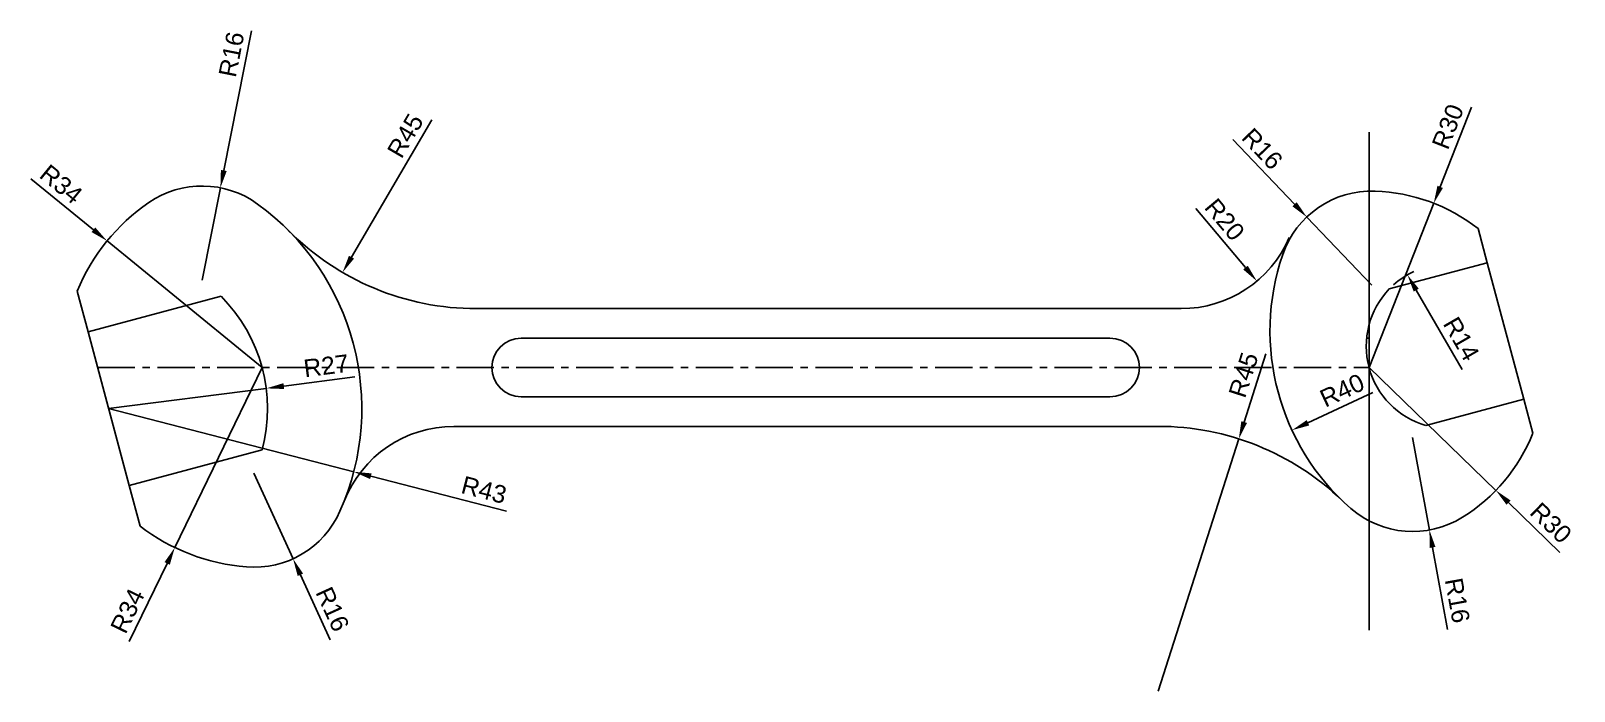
# Model space of a CAD drawing. Header units: millimetres. Extents: x -340 to -78, y 75 to 187.
import ezdxf

# ---------------------------------------------------------------- set-up
doc = ezdxf.new("R2010")
doc.units = ezdxf.units.MM
doc.header["$LTSCALE"] = 0.2
doc.linetypes.add('CENTER', pattern=[50.8, 31.75, -6.35, 6.35, -6.35])
doc.styles.get("Standard").update_dxf_attribs({"font": 'arial.ttf'})
doc.dimstyles.new('ISO-25', dxfattribs={"dimtxt": 3, "dimasz": 3, "dimexe": 1.25, "dimexo": 1, "dimgap": 1, "dimtad": 1, "dimtxsty": 'Standard', "dimcen": 2.5, "dimclrd": 1, "dimclrt": 2, "dimadec": 0, "dimazin": 0, "dimtfac": 1, "dimtmove": 0, "dimatfit": 3, "dimfxl": 1, "dimarcsym": 0})

# ---------------------------------------------------------------- blocks, each defined once
blk = doc.blocks.new('*D2')
at = {"color": 1, "lineweight": -2, "transparency": 16777216}
blk.add_line((-271.74, 172.2), (-285.39, 148.87), dxfattribs=at)
at = {"color": 1, "transparency": 16777216}
blk.add_solid([(-285.82, 149.12), (-284.96, 148.62), (-286.91, 146.28)], dxfattribs=at)
at = {"layer": 'Defpoints', "color": 0, "transparency": 16777216}
for p in [(-264.18, 185.12), (-286.91, 146.28)]:
    blk.add_point(p, dxfattribs=at)
at = {"color": 2, "transparency": 16777216, "insert": (-276.24, 169.51), "char_height": 3, "attachment_point": 5, "rotation": 59.6714}
blk.add_mtext('R45', dxfattribs=at)
blk = doc.blocks.new('*D3')
at = {"color": 1, "lineweight": -2, "transparency": 16777216}
for p, q in [((-339.85, 162.21), (-329.22, 153.53)), ((-300.56, 130.12), (-326.9, 151.63))]:
    blk.add_line(p, q, dxfattribs=at)
at = {"color": 1, "transparency": 16777216}
blk.add_solid([(-328.91, 153.92), (-329.54, 153.14), (-326.9, 151.63)], dxfattribs=at)
at = {"layer": 'Defpoints', "color": 0, "transparency": 16777216}
for p in [(-326.9, 151.63), (-300.56, 130.12)]:
    blk.add_point(p, dxfattribs=at)
at = {"color": 2, "transparency": 16777216, "insert": (-334.7, 161.27), "char_height": 3, "attachment_point": 5, "rotation": 320.7619}
blk.add_mtext('R34', dxfattribs=at)
blk = doc.blocks.new('*D4')
at = {"color": 1, "lineweight": -2, "transparency": 16777216}
for p, q in [((-301.97, 112.18), (-295.32, 97.63)), ((-289.02, 83.83), (-294.07, 94.9))]:
    blk.add_line(p, q, dxfattribs=at)
at = {"color": 1, "transparency": 16777216}
blk.add_solid([(-293.62, 95.1), (-294.53, 94.69), (-295.32, 97.63)], dxfattribs=at)
at = {"layer": 'Defpoints', "color": 0, "transparency": 16777216}
for p in [(-301.97, 112.18), (-295.32, 97.63)]:
    blk.add_point(p, dxfattribs=at)
at = {"color": 2, "transparency": 16777216, "insert": (-288.62, 89.05), "char_height": 3, "attachment_point": 5, "rotation": 294.5549}
blk.add_mtext('R16', dxfattribs=at)
blk = doc.blocks.new('*D5')
at = {"color": 1, "lineweight": -2, "transparency": 16777216}
for p, q in [((-300.56, 130.12), (-315.4, 99.53)), ((-323.15, 83.54), (-316.7, 96.83))]:
    blk.add_line(p, q, dxfattribs=at)
at = {"color": 1, "transparency": 16777216}
blk.add_solid([(-317.15, 97.05), (-316.25, 96.61), (-315.4, 99.53)], dxfattribs=at)
at = {"layer": 'Defpoints', "color": 0, "transparency": 16777216}
for p in [(-300.56, 130.12), (-315.4, 99.53)]:
    blk.add_point(p, dxfattribs=at)
at = {"color": 2, "transparency": 16777216, "insert": (-323.43, 88.76), "char_height": 3, "attachment_point": 5, "rotation": 64.1377}
blk.add_mtext('R34', dxfattribs=at)
blk = doc.blocks.new('*D6')
at = {"color": 1, "lineweight": -2, "transparency": 16777216}
for p, q in [((-302.4, 187.33), (-307.08, 163.6)), ((-310.75, 144.96), (-307.66, 160.66))]:
    blk.add_line(p, q, dxfattribs=at)
at = {"color": 1, "transparency": 16777216}
blk.add_solid([(-307.57, 163.7), (-306.59, 163.51), (-307.66, 160.66)], dxfattribs=at)
at = {"layer": 'Defpoints', "color": 0, "transparency": 16777216}
for p in [(-307.66, 160.66), (-310.75, 144.96)]:
    blk.add_point(p, dxfattribs=at)
at = {"color": 2, "transparency": 16777216, "insert": (-305.77, 183.33), "char_height": 3, "attachment_point": 5, "rotation": 78.853}
blk.add_mtext('R16', dxfattribs=at)
blk = doc.blocks.new('*D7')
at = {"color": 1, "lineweight": -2, "transparency": 16777216}
for p, q in [((-326.64, 123.14), (-285.01, 112.4)), ((-259.07, 105.71), (-282.1, 111.65))]:
    blk.add_line(p, q, dxfattribs=at)
at = {"color": 1, "transparency": 16777216}
blk.add_solid([(-281.98, 112.13), (-282.23, 111.17), (-285.01, 112.4)], dxfattribs=at)
at = {"layer": 'Defpoints', "color": 0, "transparency": 16777216}
for p in [(-326.64, 123.14), (-285.01, 112.4)]:
    blk.add_point(p, dxfattribs=at)
at = {"color": 2, "transparency": 16777216, "insert": (-262.88, 109.31), "char_height": 3, "attachment_point": 5, "rotation": 345.541}
blk.add_mtext('R43', dxfattribs=at)
blk = doc.blocks.new('*D8')
at = {"color": 1, "lineweight": -2, "transparency": 16777216}
for p, q in [((-130.06, 132.47), (-133.77, 120.85)), ((-148.36, 75.12), (-134.68, 118))]:
    blk.add_line(p, q, dxfattribs=at)
at = {"color": 1, "transparency": 16777216}
blk.add_solid([(-134.25, 121.01), (-133.29, 120.7), (-134.68, 118)], dxfattribs=at)
at = {"layer": 'Defpoints', "color": 0, "transparency": 16777216}
for p in [(-134.68, 118), (-148.36, 75.12)]:
    blk.add_point(p, dxfattribs=at)
at = {"color": 2, "transparency": 16777216, "insert": (-133.87, 128.86), "char_height": 3, "attachment_point": 5, "rotation": 72.3067}
blk.add_mtext('R45', dxfattribs=at)
blk = doc.blocks.new('*D9')
at = {"color": 1, "lineweight": -2, "transparency": 16777216}
blk.add_line((-111.91, 125.86), (-122.93, 120.74), dxfattribs=at)
at = {"color": 1, "transparency": 16777216}
blk.add_solid([(-123.14, 121.19), (-122.72, 120.28), (-125.65, 119.47)], dxfattribs=at)
at = {"layer": 'Defpoints', "color": 0, "transparency": 16777216}
for p in [(-89.38, 136.34), (-125.65, 119.47)]:
    blk.add_point(p, dxfattribs=at)
at = {"color": 2, "transparency": 16777216, "insert": (-117.13, 126.23), "char_height": 3, "attachment_point": 5, "rotation": 24.9363}
blk.add_mtext('R40', dxfattribs=at)
blk = doc.blocks.new('*D10')
at = {"color": 1, "lineweight": -2, "transparency": 16777216}
for p, q in [((-105.15, 118.25), (-102.3, 102.5)), ((-99.24, 85.58), (-101.77, 99.55))]:
    blk.add_line(p, q, dxfattribs=at)
at = {"color": 1, "transparency": 16777216}
blk.add_solid([(-101.28, 99.64), (-102.26, 99.46), (-102.3, 102.5)], dxfattribs=at)
at = {"layer": 'Defpoints', "color": 0, "transparency": 16777216}
for p in [(-105.15, 118.25), (-102.3, 102.5)]:
    blk.add_point(p, dxfattribs=at)
at = {"color": 2, "transparency": 16777216, "insert": (-97.56, 90.54), "char_height": 3, "attachment_point": 5, "rotation": 280.2671}
blk.add_mtext('R16', dxfattribs=at)
blk = doc.blocks.new('*D11')
at = {"color": 1, "lineweight": -2, "transparency": 16777216}
for p, q in [((-112.56, 130.12), (-91.02, 109.25)), ((-80.13, 98.7), (-88.86, 107.16))]:
    blk.add_line(p, q, dxfattribs=at)
at = {"color": 1, "transparency": 16777216}
blk.add_solid([(-88.51, 107.52), (-89.21, 106.8), (-91.02, 109.25)], dxfattribs=at)
at = {"layer": 'Defpoints', "color": 0, "transparency": 16777216}
for p in [(-112.56, 130.12), (-91.02, 109.25)]:
    blk.add_point(p, dxfattribs=at)
at = {"color": 2, "transparency": 16777216, "insert": (-81.66, 103.71), "char_height": 3, "attachment_point": 5, "rotation": 315.9099}
blk.add_mtext('R30', dxfattribs=at)
blk = doc.blocks.new('*D12')
at = {"color": 1, "lineweight": -2, "transparency": 16777216}
for p, q in [((-95.13, 174.39), (-100.47, 160.83)), ((-112.56, 130.12), (-101.57, 158.04))]:
    blk.add_line(p, q, dxfattribs=at)
at = {"color": 1, "transparency": 16777216}
blk.add_solid([(-100.94, 161.01), (-100.01, 160.64), (-101.57, 158.04)], dxfattribs=at)
at = {"layer": 'Defpoints', "color": 0, "transparency": 16777216}
for p in [(-101.57, 158.04), (-112.56, 130.12)]:
    blk.add_point(p, dxfattribs=at)
at = {"color": 2, "transparency": 16777216, "insert": (-99.16, 171.06), "char_height": 3, "attachment_point": 5, "rotation": 68.5011}
blk.add_mtext('R30', dxfattribs=at)
blk = doc.blocks.new('*D13')
at = {"color": 1, "lineweight": -2, "transparency": 16777216}
for p, q in [((-135.69, 168.85), (-125.21, 157.86)), ((-112.09, 144.12), (-123.13, 155.69))]:
    blk.add_line(p, q, dxfattribs=at)
at = {"color": 1, "transparency": 16777216}
blk.add_solid([(-124.84, 158.2), (-125.57, 157.51), (-123.13, 155.69)], dxfattribs=at)
at = {"layer": 'Defpoints', "color": 0, "transparency": 16777216}
for p in [(-123.13, 155.69), (-112.09, 144.12)]:
    blk.add_point(p, dxfattribs=at)
at = {"color": 2, "transparency": 16777216, "insert": (-130.7, 167.28), "char_height": 3, "attachment_point": 5, "rotation": 313.6677}
blk.add_mtext('R16', dxfattribs=at)
blk = doc.blocks.new('*D14')
at = {"color": 1, "lineweight": -2, "transparency": 16777216}
blk.add_line((-141.97, 157.14), (-133.54, 147.1), dxfattribs=at)
at = {"color": 1, "transparency": 16777216}
blk.add_solid([(-133.16, 147.42), (-133.93, 146.78), (-131.61, 144.8)], dxfattribs=at)
at = {"layer": 'Defpoints', "color": 0, "transparency": 16777216}
for p in [(-144.46, 160.12), (-131.61, 144.8)]:
    blk.add_point(p, dxfattribs=at)
at = {"color": 2, "transparency": 16777216, "insert": (-137.08, 155.26), "char_height": 3, "attachment_point": 5, "rotation": 309.9795}
blk.add_mtext('R20', dxfattribs=at)
blk = doc.blocks.new('*D15')
at = {"color": 1, "lineweight": -2, "transparency": 16777216}
for p, q in [((-284.82, 128.52), (-296.89, 126.97)), ((-326.64, 123.14), (-299.87, 126.58))]:
    blk.add_line(p, q, dxfattribs=at)
at = {"color": 1, "transparency": 16777216}
blk.add_solid([(-296.95, 127.46), (-296.83, 126.47), (-299.87, 126.58)], dxfattribs=at)
at = {"layer": 'Defpoints', "color": 0, "transparency": 16777216}
for p in [(-299.87, 126.58), (-326.64, 123.14)]:
    blk.add_point(p, dxfattribs=at)
at = {"color": 2, "transparency": 16777216, "insert": (-289.69, 130.42), "char_height": 3, "attachment_point": 5, "rotation": 7.3347}
blk.add_mtext('R27', dxfattribs=at)
blk = doc.blocks.new('*D16')
at = {"color": 1, "lineweight": -2, "transparency": 16777216}
blk.add_line((-96.75, 129.78), (-104.54, 143.27), dxfattribs=at)
at = {"color": 0, "lineweight": -2, "transparency": 16777216}
blk.add_arc((-99.04, 133.75), 14, 114.8843, 131.9102, dxfattribs=at)
at = {"color": 1, "transparency": 16777216}
blk.add_solid([(-104.11, 143.52), (-104.97, 143.02), (-106.04, 145.87)], dxfattribs=at)
at = {"layer": 'Defpoints', "color": 0, "transparency": 16777216}
for p in [(-106.04, 145.87), (-99.04, 133.75)]:
    blk.add_point(p, dxfattribs=at)
at = {"color": 2, "transparency": 16777216, "insert": (-96.87, 135), "char_height": 3, "attachment_point": 5, "rotation": 300}
blk.add_mtext('R14', dxfattribs=at)

msp = doc.modelspace()

# ---------------------------------------------------------------- linework, layer by layer
for p, q in [((-112.564, 85.499), (-112.564, 170.143)), ((-92.488, 147.927), (-94.041, 153.722)), ((-109.113, 143.472), (-92.488, 147.927)), ((-86.276, 124.744), (-92.488, 147.927)), ((-330.138, 136.176), (-331.993, 143.096)), ((-307.552, 142.228), (-330.138, 136.176)), ((-264.183, 140.124), (-144.465, 140.124)), ((-330.138, 136.176), (-323.15, 110.096)), ((-256.564, 135.124), (-156.564, 135.124)), ((-112.974, 135.124), (-112.564, 135.124)), ((-256.564, 125.124), (-156.564, 125.124)), ((-102.901, 120.29), (-86.276, 124.744)), ((-84.723, 118.949), (-86.276, 124.744)), ((-267.997, 120.124), (-148.358, 120.124)), ((-300.564, 116.148), (-323.15, 110.096)), ((-321.296, 103.176), (-323.15, 110.096))]:
    msp.add_line(p, q)
at = {"color": 3, "linetype": 'CENTER'}
msp.add_line((-328.517, 130.124), (-112.564, 130.124), dxfattribs=at)
for centre, radius, start, end in [((-310.752, 144.963), 16, 53.94244, 124.47122), ((-112.086, 144.116), 16, 88.04224, 161.08447), ((-112.564, 130.124), 30, 51.8699, 88.04224), ((-300.564, 130.124), 34, 124.47122, 157.57199), ((-326.644, 123.136), 43, 336.05756, 53.94244), ((-264.183, 185.124), 45, 224.78193, 270), ((-144.465, 160.124), 20, 270, 336.64217), ((-89.382, 136.335), 40, 161.08447, 228.91553), ((-326.644, 123.136), 27, 345, 45), ((-99.041, 133.747), 14, 136.00272, 253.99728), ((-256.564, 130.124), 5, 90, 270), ((-156.564, 130.124), 5, 270, 90), ((-267.997, 100.124), 20, 90, 158.57592), ((-148.358, 75.124), 45, 46.0658, 90), ((-112.564, 130.124), 30, 301.95776, 338.1301), ((-301.968, 112.179), 16, 265.52878, 336.05756), ((-105.154, 118.246), 16, 228.91553, 301.95776), ((-300.564, 130.124), 34, 232.42801, 265.52878)]:
    msp.add_arc(centre, radius, start, end)

# ---------------------------------------------------------------- dimensions: what is measured, and where the dimension line sits
at = {"color": 3}
for center, mpoint, picture, middle in [((-310.752, 144.963), (-307.659, 160.661), '*D6', (-303.289, 182.837)), ((-264.183, 185.124), (-286.906, 146.282), '*D2', (-274.062, 168.236)), ((-112.564, 130.124), (-101.57, 158.037), '*D12', (-96.807, 170.128)), ((-112.086, 144.116), (-123.134, 155.689), '*D13', (-132.529, 165.532)), ((-300.564, 130.124), (-326.898, 151.63), '*D3', (-336.305, 159.313)), ((-144.465, 160.124), (-131.615, 144.798), '*D14', (-139.024, 153.634)), ((-99.041, 133.747), (-106.041, 145.872), '*D16', (-99.041, 133.747)), ((-89.382, 136.335), (-125.653, 119.471), '*D9', (-116.06, 123.931)), ((-300.564, 130.124), (-315.395, 99.529), '*D5', (-321.15, 87.658)), ((-326.644, 123.136), (-285.006, 112.399), '*D7', (-263.508, 106.856)), ((-105.154, 118.246), (-102.302, 102.502), '*D10', (-100.054, 90.091))]:
    dim = msp.add_radius_dim(center=center, mpoint=mpoint, dimstyle='ISO-25', dxfattribs=at)
    dim.commit()
    dim.dimension.update_dxf_attribs({"geometry": picture, "text_midpoint": middle, "dimtype": 164})
for center, mpoint, picture, middle in [((-326.644, 123.136), (-299.865, 126.583), '*D15', (-289.688, 130.419)), ((-148.358, 75.124), (-134.681, 117.995), '*D8', (-133.867, 128.857)), ((-112.564, 130.124), (-91.017, 109.25), '*D11', (-81.656, 103.708)), ((-301.968, 112.179), (-295.319, 97.626), '*D4', (-288.618, 89.052))]:
    dim = msp.add_radius_dim(center=center, mpoint=mpoint, dimstyle='ISO-25', dxfattribs=at)
    dim.commit()
    dim.dimension.update_dxf_attribs({"geometry": picture, "text_midpoint": middle})

doc.saveas('drawing.dxf')
